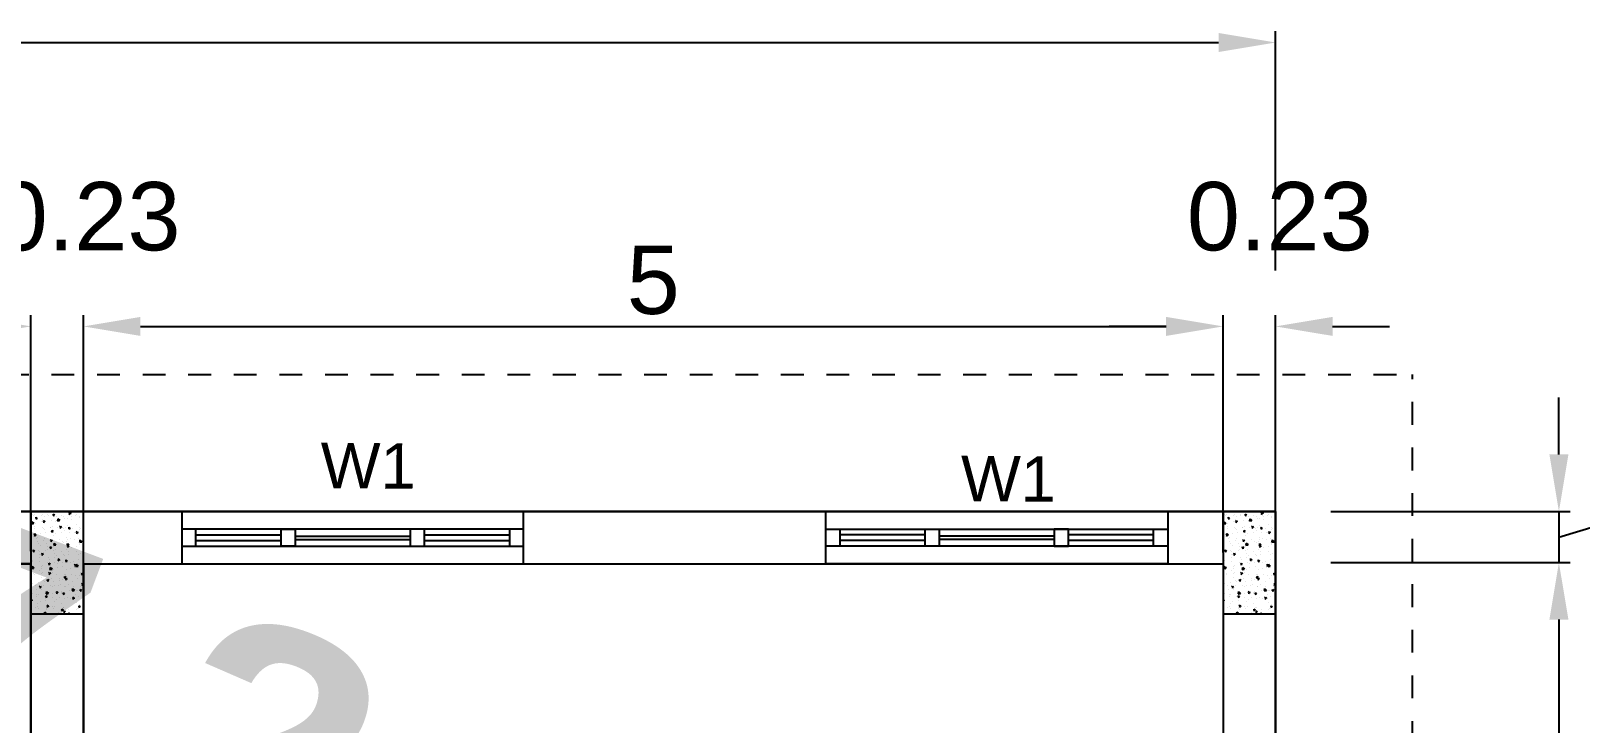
# Model space of a CAD drawing. Header units: metres. Extents: x 0 to 2048, y 111 to 219.
# Drawn here: x 1847.47 to 1854.26, y 176.41 to 179.44 of the extents above; entities that cross this region are included whole.
import ezdxf

# ---------------------------------------------------------------- set-up
doc = ezdxf.new("R2010")
doc.units = ezdxf.units.M
doc.header["$LTSCALE"] = 0.5
doc.header["$MEASUREMENT"] = 0
doc.header["$PDMODE"] = 3
doc.linetypes.add('( Dashed )', pattern=[0.75, 0.5, -0.25])
doc.linetypes.add('CONTIN', pattern=[0])
doc.layers.add('BLK_1_FLR_0_BLT_UP_AREA', color=27, linetype='Continuous')
doc.layers.add('BLK_1_FLR_0_REGULAR_ROOM_1', color=3, linetype='Continuous')
doc.layers.add('layout bou', color=1, linetype='Continuous', lineweight=60)
doc.layers.add('layout bou @ 1', color=1, linetype='Continuous', lineweight=60)
doc.styles.add('200LT_S', font='arial.ttf', dxfattribs={"height": 0.3})
doc.styles.add('PATTA & SITE', font='arial.ttf', dxfattribs={"height": 1.5})
doc.styles.get("Standard").update_dxf_attribs({"font": ''})
doc.styles.get('Standard').set_extended_font_data('Arial Black')
doc.dimstyles.new('Building Arrow', dxfattribs={"dimscale": 0, "dimtxt": 1, "dimasz": 1, "dimexe": 0.18, "dimexo": 0.0625, "dimgap": 0.09, "dimtad": 0, "dimdec": 1, "dimzin": 0, "dimdsep": 46, "dimtxsty": 'Standard', "dimcen": 0.09, "dimse1": 1, "dimse2": 1, "dimclrt": 7, "dimadec": 1, "dimazin": 0, "dimtfac": 1, "dimtdec": 1, "dimtofl": 0, "dimtmove": 0, "dimatfit": 3, "dimfxl": 0, "dimtolj": 1, "dimtzin": 0, "dimarcsym": 0})

# ---------------------------------------------------------------- blocks, each defined once
blk = doc.blocks.new('*D9')
at = {"layer": 'Defpoints', "color": 0, "lineweight": -3}
for p in [(1764.1257, 208.0316), (1764.1257, 208.0316), (1929.9765, 145.7045)]:
    blk.add_point(p, dxfattribs=at)
at = {"layer": 'layout bou', "color": 0, "lineweight": -2}
for p, q in [((1765.0618, 207.6799), (1845.0867, 177.6063)), ((1929.0405, 146.0562), (1849.0155, 176.1298))]:
    blk.add_line(p, q, dxfattribs=at)
at = {"layer": 'layout bou', "color": 0, "lineweight": -3}
for points in [[(1765.1204, 207.8359), (1765.0031, 207.5239), (1764.1257, 208.0316)], [(1929.0991, 146.2122), (1928.9818, 145.9002), (1929.9765, 145.7045)]]:
    blk.add_solid(points, dxfattribs=at)
at = {"layer": 'layout bou', "color": 7, "lineweight": 15, "insert": (1847.0511, 176.868), "char_height": 1, "attachment_point": 5, "rotation": 339.40364}
blk.add_mtext('\\A1;177.2', dxfattribs=at)

msp = doc.modelspace()

# ---------------------------------------------------------------- linework, layer by layer
at = {"color": 252, "lineweight": -3}
for p, q in [((1852.92887, 178.39237), (1852.92887, 179.44237)), ((1847.46887, 177.15967), (1847.46887, 178.19642)), ((1847.46887, 177.15967), (1847.46887, 178.19642)), ((1847.69887, 177.15467), (1847.69887, 178.19642)), ((1847.69887, 177.15467), (1847.69887, 178.19642)), ((1852.69887, 177.15467), (1852.69887, 178.19642)), ((1852.69887, 177.15467), (1852.69887, 178.19642)), ((1852.92887, 177.15967), (1852.92887, 178.19642)), ((1853.17185, 177.33467), (1854.22185, 177.33467)), ((1853.17185, 177.10967), (1854.22185, 177.10967)), ((1853.17185, 177.10967), (1854.22185, 177.10967))]:
    msp.add_line(p, q, dxfattribs=at)
at = {"color": 7, "lineweight": -3}
for p, q in [((1822.67887, 179.39237), (1852.67887, 179.39237)), ((1847.94887, 178.14642), (1852.44887, 178.14642)), ((1847.94887, 178.14642), (1848.19887, 178.14642)), ((1852.44887, 178.14642), (1852.19887, 178.14642)), ((1853.17887, 178.14642), (1853.42887, 178.14642)), ((1854.17185, 177.58467), (1854.17185, 177.83467)), ((1854.17185, 177.22217), (1854.75637, 177.39753)), ((1854.17185, 177.33467), (1854.17185, 177.10967)), ((1854.17185, 176.85967), (1854.17185, 169.28467)), ((1854.17185, 176.85967), (1854.17185, 176.60967))]:
    msp.add_line(p, q, dxfattribs=at)
at = {"linetype": '( Dashed )', "lineweight": -3, "ltscale": 0.0008}
for p in [(1825.35887, 177.93467), (1853.52887, 153.11467)]:
    msp.add_line(p, (1853.52887, 177.93467), dxfattribs=at)
at = {"color": 0, "lineweight": -3}
for p, q in [((1822.42887, 177.33467), (1852.92887, 177.33467)), ((1822.42887, 177.33467), (1852.92887, 177.33467)), ((1852.92887, 177.33467), (1852.92887, 149.88467)), ((1852.92887, 177.33467), (1852.92887, 149.88467)), ((1841.67887, 177.10467), (1847.46887, 177.10467)), ((1847.46887, 177.10467), (1847.46887, 170.2285)), ((1847.69887, 177.10467), (1852.69887, 177.10467)), ((1847.69887, 177.10467), (1847.69887, 170.2285)), ((1852.69887, 177.10467), (1852.69887, 169.03467))]:
    msp.add_line(p, q, dxfattribs=at)
at = {"color": 8, "lineweight": -3}
for p, q in [((1822.42887, 177.33467), (1852.92887, 177.33467)), ((1852.92887, 177.33467), (1852.92887, 149.88467))]:
    msp.add_line(p, q, dxfattribs=at)
at = {"linetype": 'CONTIN', "lineweight": -3, "ltscale": 0.5}
for p, q in [((1847.46887, 177.33467), (1847.46887, 176.88467)), ((1847.69887, 177.33467), (1847.46887, 177.33467)), ((1847.69887, 176.88467), (1847.69887, 177.33467)), ((1852.69887, 177.33467), (1852.69887, 176.88467)), ((1852.92887, 177.33467), (1852.69887, 177.33467)), ((1852.92887, 176.88467), (1852.92887, 177.33467)), ((1847.46887, 176.88467), (1847.69887, 176.88467)), ((1852.69887, 176.88467), (1852.92887, 176.88467))]:
    msp.add_line(p, q, dxfattribs=at)
at = {"lineweight": -3}
for p, q in [((1847.47616, 177.31892), (1847.47616, 177.31892)), ((1847.47626, 177.33174), (1847.47626, 177.33174)), ((1847.47988, 177.31765), (1847.47988, 177.31765)), ((1847.48429, 177.32057), (1847.48429, 177.32057)), ((1847.49084, 177.30874), (1847.49032, 177.30276)), ((1847.49032, 177.30276), (1847.49658, 177.30392)), ((1847.49084, 177.30874), (1847.49659, 177.30392)), ((1847.51317, 177.31643), (1847.51317, 177.31643)), ((1847.52044, 177.3193), (1847.52044, 177.3193)), ((1847.52117, 177.29879), (1847.52117, 177.29879)), ((1847.52709, 177.31184), (1847.52709, 177.31184)), ((1847.54312, 177.32275), (1847.54312, 177.32275)), ((1847.54646, 177.31522), (1847.54646, 177.31522)), ((1847.56606, 177.32261), (1847.56554, 177.31663)), ((1847.56554, 177.31664), (1847.5718, 177.3178)), ((1847.56606, 177.32261), (1847.57181, 177.31779)), ((1847.57975, 177.314), (1847.57975, 177.314)), ((1847.58647, 177.30252), (1847.58509, 177.29363)), ((1847.5868, 177.30221), (1847.59492, 177.29442)), ((1847.59101, 177.32984), (1847.59101, 177.32984)), ((1847.60279, 177.31862), (1847.60279, 177.31862)), ((1847.61304, 177.31278), (1847.61304, 177.31278)), ((1847.61785, 177.30477), (1847.61785, 177.30477)), ((1847.63045, 177.30353), (1847.63045, 177.30353)), ((1847.63128, 177.32586), (1847.63128, 177.32586)), ((1847.63862, 177.32978), (1847.63526, 177.3248)), ((1847.63526, 177.32481), (1847.6413, 177.32278)), ((1847.63862, 177.32978), (1847.6413, 177.32278)), ((1847.64075, 177.33051), (1847.64702, 177.33167)), ((1847.64112, 177.33467), (1847.64076, 177.33051)), ((1847.64344, 177.33467), (1847.64703, 177.33167)), ((1847.64633, 177.31157), (1847.64633, 177.31157)), ((1847.6478, 177.29849), (1847.6478, 177.29849)), ((1847.6649, 177.3151), (1847.6649, 177.3151)), ((1847.66975, 177.32246), (1847.66975, 177.32246)), ((1847.67962, 177.31035), (1847.67962, 177.31035)), ((1847.68238, 177.30638), (1847.68238, 177.30638)), ((1849.63018, 177.33467, 0), (1848.13018, 177.33467)), ((1850.95578, 177.33467, 0), (1852.45578, 177.33467)), ((1852.70616, 177.31892), (1852.70616, 177.31892)), ((1852.70626, 177.33174), (1852.70626, 177.33174)), ((1852.70988, 177.31765), (1852.70988, 177.31765)), ((1852.71429, 177.32057), (1852.71429, 177.32057)), ((1852.72084, 177.30874), (1852.72032, 177.30276)), ((1852.72032, 177.30276), (1852.72658, 177.30392)), ((1852.72084, 177.30874), (1852.72659, 177.30392)), ((1852.74317, 177.31643), (1852.74317, 177.31643)), ((1852.75044, 177.3193), (1852.75044, 177.3193)), ((1852.75117, 177.29879), (1852.75117, 177.29879)), ((1852.75709, 177.31184), (1852.75709, 177.31184)), ((1852.77312, 177.32275), (1852.77312, 177.32275)), ((1852.77646, 177.31522), (1852.77646, 177.31522)), ((1852.79606, 177.32261), (1852.79554, 177.31663)), ((1852.79554, 177.31664), (1852.8018, 177.3178)), ((1852.79606, 177.32261), (1852.80181, 177.31779)), ((1852.80975, 177.314), (1852.80975, 177.314)), ((1852.81647, 177.30252), (1852.81509, 177.29363)), ((1852.8168, 177.30221), (1852.82492, 177.29442)), ((1852.82101, 177.32984), (1852.82101, 177.32984)), ((1852.83279, 177.31862), (1852.83279, 177.31862)), ((1852.84304, 177.31278), (1852.84304, 177.31278)), ((1852.84785, 177.30477), (1852.84785, 177.30477)), ((1852.86045, 177.30353), (1852.86045, 177.30353)), ((1852.86128, 177.32586), (1852.86128, 177.32586)), ((1852.86862, 177.32978), (1852.86526, 177.3248)), ((1852.86526, 177.32481), (1852.8713, 177.32278)), ((1852.86862, 177.32978), (1852.8713, 177.32278)), ((1852.87075, 177.33051), (1852.87702, 177.33167)), ((1852.87112, 177.33467), (1852.87076, 177.33051)), ((1852.87344, 177.33467), (1852.87703, 177.33167)), ((1852.87633, 177.31157), (1852.87633, 177.31157)), ((1852.8778, 177.29849), (1852.8778, 177.29849)), ((1852.8949, 177.3151), (1852.8949, 177.3151)), ((1852.89975, 177.32246), (1852.89975, 177.32246)), ((1852.90962, 177.31035), (1852.90962, 177.31035)), ((1852.91238, 177.30638), (1852.91238, 177.30638)), ((1847.47251, 177.28926), (1847.47113, 177.28037)), ((1847.47113, 177.28037), (1847.48063, 177.28148)), ((1847.47284, 177.28895), (1847.48096, 177.28116)), ((1847.47401, 177.27835), (1847.47401, 177.27835)), ((1847.48558, 177.23473), (1847.48222, 177.22975)), ((1847.48222, 177.22976), (1847.48827, 177.22773)), ((1847.48457, 177.23701), (1847.48404, 177.23103)), ((1847.48404, 177.23104), (1847.49031, 177.23219)), ((1847.48457, 177.23701), (1847.49031, 177.23219)), ((1847.48558, 177.23473), (1847.48826, 177.22773)), ((1847.48617, 177.2606), (1847.48617, 177.2606)), ((1847.48629, 177.26714), (1847.48629, 177.26714)), ((1847.48928, 177.2827), (1847.48928, 177.2827)), ((1847.5114, 177.23737), (1847.5114, 177.23737)), ((1847.51366, 177.29076), (1847.51366, 177.29076)), ((1847.51958, 177.26592), (1847.51958, 177.26592)), ((1847.52584, 177.29442), (1847.52248, 177.28944)), ((1847.52248, 177.28945), (1847.52853, 177.28742)), ((1847.52373, 177.29427), (1847.52373, 177.29427)), ((1847.52484, 177.25846), (1847.52484, 177.25846)), ((1847.52584, 177.29442), (1847.52853, 177.28742)), ((1847.52872, 177.25639), (1847.52872, 177.25639)), ((1847.53118, 177.24047), (1847.53118, 177.24047)), ((1847.55287, 177.26471), (1847.55287, 177.26471)), ((1847.55313, 177.26443), (1847.55313, 177.26443)), ((1847.55979, 177.25089), (1847.55926, 177.24491)), ((1847.55926, 177.24491), (1847.56553, 177.24607)), ((1847.55979, 177.25089), (1847.56553, 177.24606)), ((1847.55988, 177.29299), (1847.55988, 177.29299)), ((1847.56317, 177.26796), (1847.56317, 177.26796)), ((1847.56816, 177.23009), (1847.56816, 177.23009)), ((1847.57594, 177.23899), (1847.57594, 177.23899)), ((1847.57819, 177.29237), (1847.57819, 177.29237)), ((1847.5851, 177.29363), (1847.5946, 177.29474)), ((1847.58615, 177.26349), (1847.58615, 177.26349)), ((1847.59835, 177.27009), (1847.595, 177.26511)), ((1847.595, 177.26512), (1847.60104, 177.26309)), ((1847.59835, 177.27009), (1847.60104, 177.26309)), ((1847.59932, 177.26669), (1847.59932, 177.26669)), ((1847.60262, 177.24165), (1847.60262, 177.24165)), ((1847.6128, 177.2603), (1847.6128, 177.2603)), ((1847.61559, 177.25139), (1847.61559, 177.25139)), ((1847.61944, 177.26227), (1847.61944, 177.26227)), ((1847.62902, 177.27247), (1847.62902, 177.27247)), ((1847.63501, 177.26476), (1847.63448, 177.25878)), ((1847.63448, 177.25879), (1847.64075, 177.25994)), ((1847.63501, 177.26476), (1847.64075, 177.25994)), ((1847.63876, 177.24038), (1847.63876, 177.24038)), ((1847.65273, 177.26106), (1847.65273, 177.26106)), ((1847.65781, 177.24018), (1847.65781, 177.24018)), ((1847.67087, 177.24576), (1847.66751, 177.24078)), ((1847.66751, 177.24079), (1847.67356, 177.23876)), ((1847.66989, 177.27723), (1847.66989, 177.27723)), ((1847.67087, 177.24576), (1847.67356, 177.23875)), ((1847.67976, 177.26414), (1847.67976, 177.26414)), ((1847.68012, 177.253), (1847.68012, 177.253)), ((1847.68602, 177.25984), (1847.68602, 177.25984)), ((1848.1924, 177.23212, 0), (1848.56571, 177.23212, 0)), ((1849.19465, 177.23212, 0), (1849.56796, 177.23212, 0)), ((1851.39131, 177.23212, 0), (1851.018, 177.23212, 0)), ((1852.39356, 177.23212, 0), (1852.02024, 177.23212, 0)), ((1852.70251, 177.28926), (1852.70113, 177.28037)), ((1852.70113, 177.28037), (1852.71063, 177.28148)), ((1852.70284, 177.28895), (1852.71096, 177.28116)), ((1852.70401, 177.27835), (1852.70401, 177.27835)), ((1852.71558, 177.23473), (1852.71222, 177.22975)), ((1852.71222, 177.22976), (1852.71827, 177.22773)), ((1852.71457, 177.23701), (1852.71404, 177.23103)), ((1852.71404, 177.23104), (1852.72031, 177.23219)), ((1852.71457, 177.23701), (1852.72031, 177.23219)), ((1852.71558, 177.23473), (1852.71826, 177.22773)), ((1852.71617, 177.2606), (1852.71617, 177.2606)), ((1852.71629, 177.26714), (1852.71629, 177.26714)), ((1852.71928, 177.2827), (1852.71928, 177.2827)), ((1852.7414, 177.23737), (1852.7414, 177.23737)), ((1852.74366, 177.29076), (1852.74366, 177.29076)), ((1852.74958, 177.26592), (1852.74958, 177.26592)), ((1852.75584, 177.29442), (1852.75248, 177.28944)), ((1852.75248, 177.28945), (1852.75853, 177.28742)), ((1852.75373, 177.29427), (1852.75373, 177.29427)), ((1852.75484, 177.25846), (1852.75484, 177.25846)), ((1852.75584, 177.29442), (1852.75853, 177.28742)), ((1852.75872, 177.25639), (1852.75872, 177.25639)), ((1852.76118, 177.24047), (1852.76118, 177.24047)), ((1852.78287, 177.26471), (1852.78287, 177.26471)), ((1852.78313, 177.26443), (1852.78313, 177.26443)), ((1852.78979, 177.25089), (1852.78926, 177.24491)), ((1852.78926, 177.24491), (1852.79553, 177.24607)), ((1852.78979, 177.25089), (1852.79553, 177.24606)), ((1852.78988, 177.29299), (1852.78988, 177.29299)), ((1852.79317, 177.26796), (1852.79317, 177.26796)), ((1852.79816, 177.23009), (1852.79816, 177.23009)), ((1852.80594, 177.23899), (1852.80594, 177.23899)), ((1852.80819, 177.29237), (1852.80819, 177.29237)), ((1852.8151, 177.29363), (1852.8246, 177.29474)), ((1852.81615, 177.26349), (1852.81615, 177.26349)), ((1852.82835, 177.27009), (1852.825, 177.26511)), ((1852.825, 177.26512), (1852.83104, 177.26309)), ((1852.82835, 177.27009), (1852.83104, 177.26309)), ((1852.82932, 177.26669), (1852.82932, 177.26669)), ((1852.83262, 177.24165), (1852.83262, 177.24165)), ((1852.8428, 177.2603), (1852.8428, 177.2603)), ((1852.84559, 177.25139), (1852.84559, 177.25139)), ((1852.84944, 177.26227), (1852.84944, 177.26227)), ((1852.85902, 177.27247), (1852.85902, 177.27247)), ((1852.86501, 177.26476), (1852.86448, 177.25878)), ((1852.86448, 177.25879), (1852.87075, 177.25994)), ((1852.86501, 177.26476), (1852.87075, 177.25994)), ((1852.86876, 177.24038), (1852.86876, 177.24038)), ((1852.88273, 177.26106), (1852.88273, 177.26106)), ((1852.88781, 177.24018), (1852.88781, 177.24018)), ((1852.90087, 177.24576), (1852.89751, 177.24078)), ((1852.89751, 177.24079), (1852.90356, 177.23876)), ((1852.89989, 177.27723), (1852.89989, 177.27723)), ((1852.90087, 177.24576), (1852.90356, 177.23875)), ((1852.90976, 177.26414), (1852.90976, 177.26414)), ((1852.91012, 177.253), (1852.91012, 177.253)), ((1852.91602, 177.25984), (1852.91602, 177.25984)), ((1847.46949, 177.17159), (1847.46949, 177.17159)), ((1847.47175, 177.22497), (1847.47175, 177.22497)), ((1847.47829, 177.16528), (1847.47777, 177.15931)), ((1847.47829, 177.16528), (1847.48404, 177.16046)), ((1847.49378, 177.2152), (1847.49378, 177.2152)), ((1847.49618, 177.20228), (1847.49618, 177.20228)), ((1847.49759, 177.21954), (1847.49759, 177.21954)), ((1847.50083, 177.16386), (1847.50083, 177.16386)), ((1847.50089, 177.19451), (1847.50089, 177.19451)), ((1847.50915, 177.18399), (1847.50915, 177.18399)), ((1847.52258, 177.20508), (1847.52258, 177.20508)), ((1847.52707, 177.21398), (1847.52707, 177.21398)), ((1847.53411, 177.16264), (1847.53411, 177.16264)), ((1847.53703, 177.19324), (1847.53703, 177.19324)), ((1847.54033, 177.1682), (1847.54033, 177.1682)), ((1847.54119, 177.18215), (1847.54119, 177.18215)), ((1847.55351, 177.17916), (1847.55299, 177.17318)), ((1847.55299, 177.17319), (1847.55925, 177.17434)), ((1847.55351, 177.17916), (1847.55926, 177.17434)), ((1847.55809, 177.2104), (1847.55474, 177.20542)), ((1847.55474, 177.20543), (1847.56078, 177.2034)), ((1847.55809, 177.2104), (1847.56078, 177.20339)), ((1847.56036, 177.21277), (1847.56036, 177.21277)), ((1847.56314, 177.20611), (1847.56314, 177.20611)), ((1847.5674, 177.16142), (1847.5674, 177.16142)), ((1847.56992, 177.1958), (1847.56854, 177.1869)), ((1847.56855, 177.18691), (1847.57804, 177.18801)), ((1847.57025, 177.19548), (1847.57837, 177.18769)), ((1847.57368, 177.1856), (1847.57368, 177.1856)), ((1847.57647, 177.16693), (1847.57647, 177.16693)), ((1847.59365, 177.21155), (1847.59365, 177.21155)), ((1847.6076, 177.20378), (1847.6076, 177.20378)), ((1847.61333, 177.19801), (1847.61333, 177.19801)), ((1847.62281, 177.20198), (1847.62281, 177.20198)), ((1847.62451, 177.16571), (1847.62451, 177.16571)), ((1847.62677, 177.21909), (1847.62677, 177.21909)), ((1847.62694, 177.21034), (1847.62694, 177.21034)), ((1847.63061, 177.18607), (1847.62725, 177.18109)), ((1847.62725, 177.1811), (1847.6333, 177.17907)), ((1847.6282, 177.18706), (1847.63447, 177.18822)), ((1847.62873, 177.19303), (1847.62821, 177.18706)), ((1847.62873, 177.19303), (1847.63448, 177.18821)), ((1847.63061, 177.18607), (1847.63329, 177.17906)), ((1847.64206, 177.21534), (1847.64206, 177.21534)), ((1847.64704, 177.17747), (1847.64704, 177.17747)), ((1847.66023, 177.20912), (1847.66023, 177.20912)), ((1847.66782, 177.18186), (1847.66782, 177.18186)), ((1847.67787, 177.19962), (1847.67787, 177.19962)), ((1847.6782, 177.21407), (1847.6782, 177.21407)), ((1847.6815, 177.18904), (1847.6815, 177.18904)), ((1847.68388, 177.20905), (1847.6825, 177.20016)), ((1847.68251, 177.20016), (1847.69201, 177.20127)), ((1847.68421, 177.20874), (1847.69233, 177.20095)), ((1847.68977, 177.20582), (1847.68977, 177.20582)), ((1847.69352, 177.2079), (1847.69352, 177.2079)), ((1848.1924, 177.20723, 0), (1848.56571, 177.20723, 0)), ((1848.62793, 177.22593, 0), (1849.13243, 177.22593, 0)), ((1848.62793, 177.21099, 0), (1849.13243, 177.21099, 0)), ((1849.19465, 177.20723, 0), (1849.56796, 177.20723, 0)), ((1851.39131, 177.20723, 0), (1851.018, 177.20723, 0)), ((1851.95802, 177.22593, 0), (1851.45353, 177.22593, 0)), ((1851.95802, 177.21099, 0), (1851.45353, 177.21099, 0)), ((1852.39356, 177.20723, 0), (1852.02024, 177.20723, 0)), ((1852.69949, 177.17159), (1852.69949, 177.17159)), ((1852.70175, 177.22497), (1852.70175, 177.22497)), ((1852.70829, 177.16528), (1852.70777, 177.15931)), ((1852.70829, 177.16528), (1852.71404, 177.16046)), ((1852.72378, 177.2152), (1852.72378, 177.2152)), ((1852.72618, 177.20228), (1852.72618, 177.20228)), ((1852.72759, 177.21954), (1852.72759, 177.21954)), ((1852.73083, 177.16386), (1852.73083, 177.16386)), ((1852.73089, 177.19451), (1852.73089, 177.19451)), ((1852.73915, 177.18399), (1852.73915, 177.18399)), ((1852.75258, 177.20508), (1852.75258, 177.20508)), ((1852.75707, 177.21398), (1852.75707, 177.21398)), ((1852.76411, 177.16264), (1852.76411, 177.16264)), ((1852.76703, 177.19324), (1852.76703, 177.19324)), ((1852.77033, 177.1682), (1852.77033, 177.1682)), ((1852.77119, 177.18215), (1852.77119, 177.18215)), ((1852.78351, 177.17916), (1852.78299, 177.17318)), ((1852.78299, 177.17319), (1852.78925, 177.17434)), ((1852.78351, 177.17916), (1852.78926, 177.17434)), ((1852.78809, 177.2104), (1852.78474, 177.20542)), ((1852.78474, 177.20543), (1852.79078, 177.2034)), ((1852.78809, 177.2104), (1852.79078, 177.20339)), ((1852.79036, 177.21277), (1852.79036, 177.21277)), ((1852.79314, 177.20611), (1852.79314, 177.20611)), ((1852.7974, 177.16142), (1852.7974, 177.16142)), ((1852.79992, 177.1958), (1852.79854, 177.1869)), ((1852.79855, 177.18691), (1852.80804, 177.18801)), ((1852.80025, 177.19548), (1852.80837, 177.18769)), ((1852.80368, 177.1856), (1852.80368, 177.1856)), ((1852.80647, 177.16693), (1852.80647, 177.16693)), ((1852.82365, 177.21155), (1852.82365, 177.21155)), ((1852.8376, 177.20378), (1852.8376, 177.20378)), ((1852.84333, 177.19801), (1852.84333, 177.19801)), ((1852.85281, 177.20198), (1852.85281, 177.20198)), ((1852.85451, 177.16571), (1852.85451, 177.16571)), ((1852.85677, 177.21909), (1852.85677, 177.21909)), ((1852.85694, 177.21034), (1852.85694, 177.21034)), ((1852.86061, 177.18607), (1852.85725, 177.18109)), ((1852.85725, 177.1811), (1852.8633, 177.17907)), ((1852.8582, 177.18706), (1852.86447, 177.18822)), ((1852.85873, 177.19303), (1852.85821, 177.18706)), ((1852.85873, 177.19303), (1852.86448, 177.18821)), ((1852.86061, 177.18607), (1852.86329, 177.17906)), ((1852.87206, 177.21534), (1852.87206, 177.21534)), ((1852.87704, 177.17747), (1852.87704, 177.17747)), ((1852.89023, 177.20912), (1852.89023, 177.20912)), ((1852.89782, 177.18186), (1852.89782, 177.18186)), ((1852.90787, 177.19962), (1852.90787, 177.19962)), ((1852.9082, 177.21407), (1852.9082, 177.21407)), ((1852.9115, 177.18904), (1852.9115, 177.18904)), ((1852.91388, 177.20905), (1852.9125, 177.20016)), ((1852.91251, 177.20016), (1852.92201, 177.20127)), ((1852.91421, 177.20874), (1852.92233, 177.20095)), ((1852.91977, 177.20582), (1852.91977, 177.20582)), ((1852.92352, 177.2079), (1852.92352, 177.2079)), ((1847.47202, 177.09356), (1847.47149, 177.08758)), ((1847.47202, 177.09356), (1847.47776, 177.08874)), ((1847.47394, 177.11456), (1847.47394, 177.11456)), ((1847.47475, 177.11979), (1847.47475, 177.11979)), ((1847.47777, 177.15931), (1847.48403, 177.16047)), ((1847.47804, 177.09475), (1847.47804, 177.09475)), ((1847.50587, 177.15664), (1847.50587, 177.15664)), ((1847.50619, 177.14396), (1847.50619, 177.14396)), ((1847.50689, 177.13061), (1847.50689, 177.13061)), ((1847.50723, 177.11335), (1847.50723, 177.11335)), ((1847.51419, 177.09348), (1847.51419, 177.09348)), ((1847.51783, 177.15071), (1847.51447, 177.14573)), ((1847.51448, 177.14574), (1847.52052, 177.14371)), ((1847.51783, 177.15071), (1847.52052, 177.1437)), ((1847.51807, 177.09831), (1847.51807, 177.09831)), ((1847.52033, 177.15169), (1847.52033, 177.15169)), ((1847.54052, 177.11213), (1847.54052, 177.11213)), ((1847.54532, 177.13033), (1847.54532, 177.13033)), ((1847.54724, 177.10743), (1847.54671, 177.10146)), ((1847.54671, 177.10146), (1847.55298, 177.10262)), ((1847.54724, 177.10743), (1847.55298, 177.10261)), ((1847.5512, 177.12383), (1847.5512, 177.12383)), ((1847.57143, 177.13222), (1847.57143, 177.13222)), ((1847.57316, 177.14779), (1847.57316, 177.14779)), ((1847.57381, 177.11091), (1847.57381, 177.11091)), ((1847.57977, 177.1419), (1847.57977, 177.1419)), ((1847.58476, 177.10402), (1847.58476, 177.10402)), ((1847.59034, 177.12637), (1847.58699, 177.1214)), ((1847.58699, 177.1214), (1847.59303, 177.11938)), ((1847.59034, 177.12637), (1847.59303, 177.11937)), ((1847.60069, 177.16021), (1847.60069, 177.16021)), ((1847.6071, 177.1097), (1847.6071, 177.1097)), ((1847.61108, 177.14462), (1847.61108, 177.14462)), ((1847.61592, 177.14062), (1847.61592, 177.14062)), ((1847.61921, 177.11559), (1847.61921, 177.11559)), ((1847.62246, 177.12131), (1847.62193, 177.11533)), ((1847.62193, 177.11534), (1847.6282, 177.11649)), ((1847.62226, 177.11233), (1847.62226, 177.11233)), ((1847.62246, 177.12131), (1847.6282, 177.11649)), ((1847.63282, 177.14367), (1847.63282, 177.14367)), ((1847.63398, 177.15899), (1847.63398, 177.15899)), ((1847.64038, 177.10848), (1847.64038, 177.10848)), ((1847.65536, 177.11432), (1847.65536, 177.11432)), ((1847.66286, 177.10204), (1847.6595, 177.09707)), ((1847.65951, 177.09707), (1847.66555, 177.09505)), ((1847.66286, 177.10204), (1847.66555, 177.09504)), ((1847.66733, 177.10233), (1847.66595, 177.09344)), ((1847.66596, 177.09344), (1847.67546, 177.09455)), ((1847.66727, 177.15778), (1847.66727, 177.15778)), ((1847.66766, 177.10202), (1847.67578, 177.09423)), ((1847.67367, 177.10727), (1847.67367, 177.10727)), ((1847.67561, 177.14624), (1847.67561, 177.14624)), ((1847.67783, 177.12354), (1847.67783, 177.12354)), ((1847.68648, 177.15116), (1847.68648, 177.15116)), ((1847.69767, 177.13518), (1847.69715, 177.12921)), ((1847.69715, 177.12921), (1847.69887, 177.12953)), ((1847.69767, 177.13518), (1847.69887, 177.13418)), ((1852.70202, 177.09356), (1852.70149, 177.08758)), ((1852.70202, 177.09356), (1852.70776, 177.08874)), ((1852.70394, 177.11456), (1852.70394, 177.11456)), ((1852.70475, 177.11979), (1852.70475, 177.11979)), ((1852.70777, 177.15931), (1852.71403, 177.16047)), ((1852.70804, 177.09475), (1852.70804, 177.09475)), ((1852.73587, 177.15664), (1852.73587, 177.15664)), ((1852.73619, 177.14396), (1852.73619, 177.14396)), ((1852.73689, 177.13061), (1852.73689, 177.13061)), ((1852.73723, 177.11335), (1852.73723, 177.11335)), ((1852.74419, 177.09348), (1852.74419, 177.09348)), ((1852.74783, 177.15071), (1852.74447, 177.14573)), ((1852.74448, 177.14574), (1852.75052, 177.14371)), ((1852.74783, 177.15071), (1852.75052, 177.1437)), ((1852.74807, 177.09831), (1852.74807, 177.09831)), ((1852.75033, 177.15169), (1852.75033, 177.15169)), ((1852.77052, 177.11213), (1852.77052, 177.11213)), ((1852.77532, 177.13033), (1852.77532, 177.13033)), ((1852.77724, 177.10743), (1852.77671, 177.10146)), ((1852.77671, 177.10146), (1852.78298, 177.10262)), ((1852.77724, 177.10743), (1852.78298, 177.10261)), ((1852.7812, 177.12383), (1852.7812, 177.12383)), ((1852.80143, 177.13222), (1852.80143, 177.13222)), ((1852.80316, 177.14779), (1852.80316, 177.14779)), ((1852.80381, 177.11091), (1852.80381, 177.11091)), ((1852.80977, 177.1419), (1852.80977, 177.1419)), ((1852.81476, 177.10402), (1852.81476, 177.10402)), ((1852.82034, 177.12637), (1852.81699, 177.1214)), ((1852.81699, 177.1214), (1852.82303, 177.11938)), ((1852.82034, 177.12637), (1852.82303, 177.11937)), ((1852.83069, 177.16021), (1852.83069, 177.16021)), ((1852.8371, 177.1097), (1852.8371, 177.1097)), ((1852.84108, 177.14462), (1852.84108, 177.14462)), ((1852.84592, 177.14062), (1852.84592, 177.14062)), ((1852.84921, 177.11559), (1852.84921, 177.11559)), ((1852.85246, 177.12131), (1852.85193, 177.11533)), ((1852.85193, 177.11534), (1852.8582, 177.11649)), ((1852.85226, 177.11233), (1852.85226, 177.11233)), ((1852.85246, 177.12131), (1852.8582, 177.11649)), ((1852.86282, 177.14367), (1852.86282, 177.14367)), ((1852.86398, 177.15899), (1852.86398, 177.15899)), ((1852.87038, 177.10848), (1852.87038, 177.10848)), ((1852.88536, 177.11432), (1852.88536, 177.11432)), ((1852.89286, 177.10204), (1852.8895, 177.09707)), ((1852.88951, 177.09707), (1852.89555, 177.09505)), ((1852.89286, 177.10204), (1852.89555, 177.09504)), ((1852.89733, 177.10233), (1852.89595, 177.09344)), ((1852.89596, 177.09344), (1852.90546, 177.09455)), ((1852.89727, 177.15778), (1852.89727, 177.15778)), ((1852.89766, 177.10202), (1852.90578, 177.09423)), ((1852.90367, 177.10727), (1852.90367, 177.10727)), ((1852.90561, 177.14624), (1852.90561, 177.14624)), ((1852.90783, 177.12354), (1852.90783, 177.12354)), ((1852.91648, 177.15116), (1852.91648, 177.15116)), ((1852.92767, 177.13518), (1852.92715, 177.12921)), ((1852.92715, 177.12921), (1852.92887, 177.12953)), ((1852.92767, 177.13518), (1852.92887, 177.13418)), ((1847.47149, 177.08759), (1847.47776, 177.08874)), ((1847.47757, 177.09102), (1847.47421, 177.08604)), ((1847.47421, 177.08605), (1847.48026, 177.08402)), ((1847.47757, 177.09102), (1847.48026, 177.08401)), ((1847.48144, 177.06262), (1847.48144, 177.06262)), ((1847.48303, 177.05688), (1847.48303, 177.05688)), ((1847.50464, 177.07723), (1847.50464, 177.07723)), ((1847.51472, 177.06141), (1847.51472, 177.06141)), ((1847.51581, 177.04493), (1847.51581, 177.04493)), ((1847.5162, 177.08564), (1847.5162, 177.08564)), ((1847.51748, 177.06845), (1847.51748, 177.06845)), ((1847.52247, 177.03057), (1847.52247, 177.03057)), ((1847.52621, 177.02732), (1847.52621, 177.02732)), ((1847.54043, 177.02973), (1847.5467, 177.03089)), ((1847.54096, 177.03571), (1847.54044, 177.02973)), ((1847.54096, 177.03571), (1847.54671, 177.03089)), ((1847.55008, 177.06668), (1847.54673, 177.06171)), ((1847.54673, 177.06171), (1847.55277, 177.05969)), ((1847.54801, 177.06019), (1847.54801, 177.06019)), ((1847.55008, 177.06668), (1847.55277, 177.05968)), ((1847.55337, 177.08907), (1847.55199, 177.08018)), ((1847.55199, 177.08018), (1847.56149, 177.08129)), ((1847.55363, 177.06717), (1847.55363, 177.06717)), ((1847.5537, 177.08876), (1847.56182, 177.08097)), ((1847.55693, 177.04214), (1847.55693, 177.04214)), ((1847.56121, 177.06551), (1847.56121, 177.06551)), ((1847.56691, 177.02546), (1847.56691, 177.02546)), ((1847.56917, 177.07884), (1847.56917, 177.07884)), ((1847.5813, 177.05897), (1847.5813, 177.05897)), ((1847.58317, 177.08948), (1847.58317, 177.08948)), ((1847.59307, 177.04087), (1847.59307, 177.04087)), ((1847.59318, 177.03116), (1847.59318, 177.03116)), ((1847.60657, 177.03786), (1847.60657, 177.03786)), ((1847.60882, 177.09124), (1847.60882, 177.09124)), ((1847.61459, 177.05776), (1847.61459, 177.05776)), ((1847.61565, 177.04361), (1847.62192, 177.04477)), ((1847.61618, 177.04958), (1847.61566, 177.04361)), ((1847.61618, 177.04958), (1847.62193, 177.04476)), ((1847.6226, 177.04235), (1847.61924, 177.03738)), ((1847.61924, 177.03738), (1847.62529, 177.03536)), ((1847.62, 177.05894), (1847.62, 177.05894)), ((1847.6226, 177.04235), (1847.62529, 177.03535)), ((1847.6242, 177.07772), (1847.6242, 177.07772)), ((1847.64283, 177.08535), (1847.64283, 177.08535)), ((1847.64788, 177.05654), (1847.64788, 177.05654)), ((1847.65284, 177.02703), (1847.65284, 177.02703)), ((1847.65865, 177.08928), (1847.65865, 177.08928)), ((1847.66364, 177.05141), (1847.66364, 177.05141)), ((1847.6711, 177.03947), (1847.6711, 177.03947)), ((1847.67336, 177.09285), (1847.67336, 177.09285)), ((1847.68117, 177.05533), (1847.68117, 177.05533)), ((1847.68784, 177.06522), (1847.68784, 177.06522)), ((1847.69087, 177.05749), (1847.69714, 177.05864)), ((1847.6914, 177.06346), (1847.69088, 177.05748)), ((1847.6914, 177.06346), (1847.69714, 177.05864)), ((1847.6948, 177.08801), (1847.6948, 177.08801)), ((1847.69809, 177.06298), (1847.69809, 177.06298)), ((1852.70149, 177.08759), (1852.70776, 177.08874)), ((1852.70757, 177.09102), (1852.70421, 177.08604)), ((1852.70421, 177.08605), (1852.71026, 177.08402)), ((1852.70757, 177.09102), (1852.71026, 177.08401)), ((1852.71144, 177.06262), (1852.71144, 177.06262)), ((1852.71303, 177.05688), (1852.71303, 177.05688)), ((1852.73464, 177.07723), (1852.73464, 177.07723)), ((1852.74472, 177.06141), (1852.74472, 177.06141)), ((1852.74581, 177.04493), (1852.74581, 177.04493)), ((1852.7462, 177.08564), (1852.7462, 177.08564)), ((1852.74748, 177.06845), (1852.74748, 177.06845)), ((1852.75247, 177.03057), (1852.75247, 177.03057)), ((1852.75621, 177.02732), (1852.75621, 177.02732)), ((1852.77043, 177.02973), (1852.7767, 177.03089)), ((1852.77096, 177.03571), (1852.77044, 177.02973)), ((1852.77096, 177.03571), (1852.77671, 177.03089)), ((1852.78008, 177.06668), (1852.77673, 177.06171)), ((1852.77673, 177.06171), (1852.78277, 177.05969)), ((1852.77801, 177.06019), (1852.77801, 177.06019)), ((1852.78008, 177.06668), (1852.78277, 177.05968)), ((1852.78337, 177.08907), (1852.78199, 177.08018)), ((1852.78199, 177.08018), (1852.79149, 177.08129)), ((1852.78363, 177.06717), (1852.78363, 177.06717)), ((1852.7837, 177.08876), (1852.79182, 177.08097)), ((1852.78693, 177.04214), (1852.78693, 177.04214)), ((1852.79121, 177.06551), (1852.79121, 177.06551)), ((1852.79691, 177.02546), (1852.79691, 177.02546)), ((1852.79917, 177.07884), (1852.79917, 177.07884)), ((1852.8113, 177.05897), (1852.8113, 177.05897)), ((1852.81317, 177.08948), (1852.81317, 177.08948)), ((1852.82307, 177.04087), (1852.82307, 177.04087)), ((1852.82318, 177.03116), (1852.82318, 177.03116)), ((1852.83657, 177.03786), (1852.83657, 177.03786)), ((1852.83882, 177.09124), (1852.83882, 177.09124)), ((1852.84459, 177.05776), (1852.84459, 177.05776)), ((1852.84565, 177.04361), (1852.85192, 177.04477)), ((1852.84618, 177.04958), (1852.84566, 177.04361)), ((1852.84618, 177.04958), (1852.85193, 177.04476)), ((1852.8526, 177.04235), (1852.84924, 177.03738)), ((1852.84924, 177.03738), (1852.85529, 177.03536)), ((1852.85, 177.05894), (1852.85, 177.05894)), ((1852.8526, 177.04235), (1852.85529, 177.03535)), ((1852.8542, 177.07772), (1852.8542, 177.07772)), ((1852.87283, 177.08535), (1852.87283, 177.08535)), ((1852.87788, 177.05654), (1852.87788, 177.05654)), ((1852.88284, 177.02703), (1852.88284, 177.02703)), ((1852.88865, 177.08928), (1852.88865, 177.08928)), ((1852.89364, 177.05141), (1852.89364, 177.05141)), ((1852.9011, 177.03947), (1852.9011, 177.03947)), ((1852.90336, 177.09285), (1852.90336, 177.09285)), ((1852.91117, 177.05533), (1852.91117, 177.05533)), ((1852.91784, 177.06522), (1852.91784, 177.06522)), ((1852.92087, 177.05749), (1852.92714, 177.05864)), ((1852.9214, 177.06346), (1852.92088, 177.05748)), ((1852.9214, 177.06346), (1852.92714, 177.05864)), ((1852.9248, 177.08801), (1852.9248, 177.08801)), ((1852.92809, 177.06298), (1852.92809, 177.06298)), ((1847.46887, 177.01921), (1847.47149, 177.01701)), ((1847.46887, 177.01653), (1847.47148, 177.01702)), ((1847.47656, 176.97313), (1847.47656, 176.97313)), ((1847.48848, 177.01128), (1847.48848, 177.01128)), ((1847.49134, 176.99373), (1847.49134, 176.99373)), ((1847.49464, 176.96869), (1847.49464, 176.96869)), ((1847.49488, 176.96077), (1847.49488, 176.96077)), ((1847.50013, 176.97046), (1847.50013, 176.97046)), ((1847.50238, 177.02385), (1847.50238, 177.02385)), ((1847.50982, 177.00699), (1847.50647, 177.00202)), ((1847.50647, 177.00202), (1847.51251, 177)), ((1847.50982, 177.00699), (1847.51251, 176.99999)), ((1847.51356, 176.99155), (1847.51356, 176.99155)), ((1847.52177, 177.01006), (1847.52177, 177.01006)), ((1847.52817, 176.95955), (1847.52817, 176.95955)), ((1847.53079, 176.96742), (1847.53079, 176.96742)), ((1847.53469, 176.96398), (1847.53416, 176.958)), ((1847.53416, 176.95801), (1847.54043, 176.95917)), ((1847.53469, 176.96398), (1847.54043, 176.95916)), ((1847.53682, 176.98235), (1847.53544, 176.97345)), ((1847.53544, 176.97346), (1847.54494, 176.97456)), ((1847.53622, 176.96901), (1847.53622, 176.96901)), ((1847.53715, 176.98203), (1847.54526, 176.97424)), ((1847.55506, 177.00885), (1847.55506, 177.00885)), ((1847.56146, 176.95834), (1847.56146, 176.95834)), ((1847.56191, 177.00427), (1847.56191, 177.00427)), ((1847.56466, 176.97207), (1847.56466, 176.97207)), ((1847.57122, 177.0072), (1847.57122, 177.0072)), ((1847.58234, 176.98266), (1847.57898, 176.97769)), ((1847.57898, 176.97769), (1847.58502, 176.97566)), ((1847.58234, 176.98266), (1847.58502, 176.97566)), ((1847.58834, 177.00763), (1847.58834, 177.00763)), ((1847.59475, 176.95712), (1847.59475, 176.95712)), ((1847.59637, 177.01583), (1847.59637, 177.01583)), ((1847.60135, 176.97796), (1847.60135, 176.97796)), ((1847.60319, 176.97284), (1847.60319, 176.97284)), ((1847.60431, 176.98448), (1847.60431, 176.98448)), ((1847.6099, 176.97786), (1847.60938, 176.97188)), ((1847.60938, 176.97188), (1847.61565, 176.97304)), ((1847.6099, 176.97786), (1847.61565, 176.97304)), ((1847.61775, 177.00556), (1847.61775, 177.00556)), ((1847.62163, 177.00641), (1847.62163, 177.00641)), ((1847.63251, 177.01456), (1847.63251, 177.01456)), ((1847.63581, 176.98953), (1847.63581, 176.98953)), ((1847.65078, 176.99561), (1847.6494, 176.98671)), ((1847.64941, 176.98672), (1847.6589, 176.98782)), ((1847.65111, 176.99529), (1847.65923, 176.9875)), ((1847.65485, 176.95833), (1847.6515, 176.95336)), ((1847.65485, 176.95833), (1847.65754, 176.95133)), ((1847.65492, 177.0052), (1847.65492, 177.0052)), ((1847.66285, 176.96871), (1847.66285, 176.96871)), ((1847.66884, 176.98609), (1847.66884, 176.98609)), ((1847.67195, 176.98825), (1847.67195, 176.98825)), ((1847.67525, 176.96322), (1847.67525, 176.96322)), ((1847.68512, 176.99173), (1847.6846, 176.98575)), ((1847.6846, 176.98576), (1847.69087, 176.98692)), ((1847.68512, 176.99173), (1847.69087, 176.98691)), ((1847.68821, 177.00398), (1847.68821, 177.00398)), ((1847.69511, 177.01802), (1847.69176, 177.01305)), ((1847.69176, 177.01305), (1847.6978, 177.01102)), ((1847.69511, 177.01802), (1847.6978, 177.01102)), ((1847.69785, 177.0069), (1847.69785, 177.0069)), ((1852.69887, 177.01921), (1852.70149, 177.01701)), ((1852.69887, 177.01653), (1852.70148, 177.01702)), ((1852.70656, 176.97313), (1852.70656, 176.97313)), ((1852.71848, 177.01128), (1852.71848, 177.01128)), ((1852.72134, 176.99373), (1852.72134, 176.99373)), ((1852.72464, 176.96869), (1852.72464, 176.96869)), ((1852.72488, 176.96077), (1852.72488, 176.96077)), ((1852.73013, 176.97046), (1852.73013, 176.97046)), ((1852.73238, 177.02385), (1852.73238, 177.02385)), ((1852.73982, 177.00699), (1852.73647, 177.00202)), ((1852.73647, 177.00202), (1852.74251, 177)), ((1852.73982, 177.00699), (1852.74251, 176.99999)), ((1852.74356, 176.99155), (1852.74356, 176.99155)), ((1852.75177, 177.01006), (1852.75177, 177.01006)), ((1852.75817, 176.95955), (1852.75817, 176.95955)), ((1852.76079, 176.96742), (1852.76079, 176.96742)), ((1852.76469, 176.96398), (1852.76416, 176.958)), ((1852.76416, 176.95801), (1852.77043, 176.95917)), ((1852.76469, 176.96398), (1852.77043, 176.95916)), ((1852.76682, 176.98235), (1852.76544, 176.97345)), ((1852.76544, 176.97346), (1852.77494, 176.97456)), ((1852.76622, 176.96901), (1852.76622, 176.96901)), ((1852.76715, 176.98203), (1852.77526, 176.97424)), ((1852.78506, 177.00885), (1852.78506, 177.00885)), ((1852.79146, 176.95834), (1852.79146, 176.95834)), ((1852.79191, 177.00427), (1852.79191, 177.00427)), ((1852.79466, 176.97207), (1852.79466, 176.97207)), ((1852.80122, 177.0072), (1852.80122, 177.0072)), ((1852.81234, 176.98266), (1852.80898, 176.97769)), ((1852.80898, 176.97769), (1852.81502, 176.97566)), ((1852.81234, 176.98266), (1852.81502, 176.97566)), ((1852.81834, 177.00763), (1852.81834, 177.00763)), ((1852.82475, 176.95712), (1852.82475, 176.95712)), ((1852.82637, 177.01583), (1852.82637, 177.01583)), ((1852.83135, 176.97796), (1852.83135, 176.97796)), ((1852.83319, 176.97284), (1852.83319, 176.97284)), ((1852.83431, 176.98448), (1852.83431, 176.98448)), ((1852.8399, 176.97786), (1852.83938, 176.97188)), ((1852.83938, 176.97188), (1852.84565, 176.97304)), ((1852.8399, 176.97786), (1852.84565, 176.97304)), ((1852.84775, 177.00556), (1852.84775, 177.00556)), ((1852.85163, 177.00641), (1852.85163, 177.00641)), ((1852.86251, 177.01456), (1852.86251, 177.01456)), ((1852.86581, 176.98953), (1852.86581, 176.98953)), ((1852.88078, 176.99561), (1852.8794, 176.98671)), ((1852.87941, 176.98672), (1852.8889, 176.98782)), ((1852.88111, 176.99529), (1852.88923, 176.9875)), ((1852.88485, 176.95833), (1852.8815, 176.95336)), ((1852.88485, 176.95833), (1852.88754, 176.95133)), ((1852.88492, 177.0052), (1852.88492, 177.0052)), ((1852.89285, 176.96871), (1852.89285, 176.96871)), ((1852.89884, 176.98609), (1852.89884, 176.98609)), ((1852.90195, 176.98825), (1852.90195, 176.98825)), ((1852.90525, 176.96322), (1852.90525, 176.96322)), ((1852.91512, 176.99173), (1852.9146, 176.98575)), ((1852.9146, 176.98576), (1852.92087, 176.98692)), ((1852.91512, 176.99173), (1852.92087, 176.98691)), ((1852.91821, 177.00398), (1852.91821, 177.00398)), ((1852.92511, 177.01802), (1852.92176, 177.01305)), ((1852.92176, 177.01305), (1852.9278, 177.01102)), ((1852.92511, 177.01802), (1852.9278, 177.01102)), ((1852.92785, 177.0069), (1852.92785, 177.0069)), ((1847.46956, 176.9473), (1847.46887, 176.94628)), ((1847.46887, 176.94144), (1847.47225, 176.94031)), ((1847.46909, 176.91005), (1847.46909, 176.91005)), ((1847.46956, 176.9473), (1847.47225, 176.9403)), ((1847.48657, 176.91482), (1847.48657, 176.91482)), ((1847.49787, 176.91708), (1847.49787, 176.91708)), ((1847.49963, 176.93082), (1847.49963, 176.93082)), ((1847.50238, 176.90883), (1847.50238, 176.90883)), ((1847.5113, 176.93817), (1847.5113, 176.93817)), ((1847.52841, 176.89226), (1847.52789, 176.88628)), ((1847.52841, 176.89226), (1847.53416, 176.88743)), ((1847.53408, 176.94239), (1847.53408, 176.94239)), ((1847.53567, 176.90761), (1847.53567, 176.90761)), ((1847.54207, 176.92297), (1847.53872, 176.918)), ((1847.53872, 176.918), (1847.54476, 176.91597)), ((1847.53907, 176.90451), (1847.53907, 176.90451)), ((1847.54207, 176.92297), (1847.54476, 176.91597)), ((1847.54623, 176.91069), (1847.54623, 176.91069)), ((1847.5624, 176.91869), (1847.5624, 176.91869)), ((1847.56895, 176.9064), (1847.56895, 176.9064)), ((1847.57023, 176.94111), (1847.57023, 176.94111)), ((1847.57352, 176.91608), (1847.57352, 176.91608)), ((1847.58123, 176.94888), (1847.58123, 176.94888)), ((1847.59124, 176.89056), (1847.59124, 176.89056)), ((1847.60206, 176.93109), (1847.60206, 176.93109)), ((1847.60224, 176.90518), (1847.60224, 176.90518)), ((1847.6031, 176.90016), (1847.60937, 176.90131)), ((1847.60363, 176.90613), (1847.60311, 176.90015)), ((1847.60363, 176.90613), (1847.60937, 176.90131)), ((1847.60967, 176.91481), (1847.60967, 176.91481)), ((1847.61459, 176.89864), (1847.61123, 176.89367)), ((1847.61123, 176.89367), (1847.61728, 176.89164)), ((1847.61296, 176.88977), (1847.61296, 176.88977)), ((1847.6132, 176.91452), (1847.6132, 176.91452)), ((1847.61323, 176.8988), (1847.61323, 176.8988)), ((1847.61459, 176.89864), (1847.61728, 176.89164)), ((1847.61549, 176.95218), (1847.61549, 176.95218)), ((1847.62804, 176.9559), (1847.62804, 176.9559)), ((1847.63553, 176.90397), (1847.63553, 176.90397)), ((1847.64079, 176.95165), (1847.64079, 176.95165)), ((1847.6515, 176.95336), (1847.65754, 176.95133)), ((1847.66133, 176.95469), (1847.66133, 176.95469)), ((1847.66659, 176.93271), (1847.66659, 176.93271)), ((1847.66882, 176.90275), (1847.66882, 176.90275)), ((1847.67286, 176.91039), (1847.67286, 176.91039)), ((1847.67832, 176.91403), (1847.68459, 176.91519)), ((1847.67885, 176.92001), (1847.67833, 176.91403)), ((1847.67885, 176.92001), (1847.68459, 176.91518)), ((1847.68024, 176.92535), (1847.68024, 176.92535)), ((1847.69461, 176.95347), (1847.69461, 176.95347)), ((1852.69956, 176.9473), (1852.69887, 176.94628)), ((1852.69887, 176.94144), (1852.70225, 176.94031)), ((1852.69909, 176.91005), (1852.69909, 176.91005)), ((1852.69956, 176.9473), (1852.70225, 176.9403)), ((1852.71657, 176.91482), (1852.71657, 176.91482)), ((1852.72787, 176.91708), (1852.72787, 176.91708)), ((1852.72963, 176.93082), (1852.72963, 176.93082)), ((1852.73238, 176.90883), (1852.73238, 176.90883)), ((1852.7413, 176.93817), (1852.7413, 176.93817)), ((1852.75841, 176.89226), (1852.75789, 176.88628)), ((1852.75841, 176.89226), (1852.76416, 176.88743)), ((1852.76408, 176.94239), (1852.76408, 176.94239)), ((1852.76567, 176.90761), (1852.76567, 176.90761)), ((1852.77207, 176.92297), (1852.76872, 176.918)), ((1852.76872, 176.918), (1852.77476, 176.91597)), ((1852.76907, 176.90451), (1852.76907, 176.90451)), ((1852.77207, 176.92297), (1852.77476, 176.91597)), ((1852.77623, 176.91069), (1852.77623, 176.91069)), ((1852.7924, 176.91869), (1852.7924, 176.91869)), ((1852.79895, 176.9064), (1852.79895, 176.9064)), ((1852.80023, 176.94111), (1852.80023, 176.94111)), ((1852.80352, 176.91608), (1852.80352, 176.91608)), ((1852.81123, 176.94888), (1852.81123, 176.94888)), ((1852.82124, 176.89056), (1852.82124, 176.89056)), ((1852.83206, 176.93109), (1852.83206, 176.93109)), ((1852.83224, 176.90518), (1852.83224, 176.90518)), ((1852.8331, 176.90016), (1852.83937, 176.90131)), ((1852.83363, 176.90613), (1852.83311, 176.90015)), ((1852.83363, 176.90613), (1852.83937, 176.90131)), ((1852.83967, 176.91481), (1852.83967, 176.91481)), ((1852.84459, 176.89864), (1852.84123, 176.89367)), ((1852.84123, 176.89367), (1852.84728, 176.89164)), ((1852.84296, 176.88977), (1852.84296, 176.88977)), ((1852.8432, 176.91452), (1852.8432, 176.91452)), ((1852.84323, 176.8988), (1852.84323, 176.8988)), ((1852.84459, 176.89864), (1852.84728, 176.89164)), ((1852.84549, 176.95218), (1852.84549, 176.95218)), ((1852.85804, 176.9559), (1852.85804, 176.9559)), ((1852.86553, 176.90397), (1852.86553, 176.90397)), ((1852.87079, 176.95165), (1852.87079, 176.95165)), ((1852.8815, 176.95336), (1852.88754, 176.95133)), ((1852.89133, 176.95469), (1852.89133, 176.95469)), ((1852.89659, 176.93271), (1852.89659, 176.93271)), ((1852.89882, 176.90275), (1852.89882, 176.90275)), ((1852.90286, 176.91039), (1852.90286, 176.91039)), ((1852.90832, 176.91403), (1852.91459, 176.91519)), ((1852.90885, 176.92001), (1852.90833, 176.91403)), ((1852.90885, 176.92001), (1852.91459, 176.91518)), ((1852.91024, 176.92535), (1852.91024, 176.92535)), ((1852.92461, 176.95347), (1852.92461, 176.95347)), ((1847.50905, 176.88478), (1847.50905, 176.88478)), ((1847.52788, 176.88628), (1847.53415, 176.88744)), ((1847.63423, 176.88888), (1847.63358, 176.88467)), ((1847.63456, 176.88857), (1847.63862, 176.88467)), ((1847.64911, 176.8885), (1847.64911, 176.8885)), ((1852.73905, 176.88478), (1852.73905, 176.88478)), ((1852.75788, 176.88628), (1852.76415, 176.88744)), ((1852.86423, 176.88888), (1852.86358, 176.88467)), ((1852.86456, 176.88857), (1852.86862, 176.88467)), ((1852.87911, 176.8885), (1852.87911, 176.8885))]:
    msp.add_line(p, q, dxfattribs=at)
for points in [[(1848.13018, 177.33467), (1848.13018, 177.10467), (1849.63018, 177.10467), (1849.63018, 177.33467)], [(1852.45578, 177.33467), (1852.45578, 177.10467), (1850.95578, 177.10467), (1850.95578, 177.33467)]]:
    msp.add_lwpolyline(points, dxfattribs=at)
for points in [[(1848.13018, 177.18234), (1848.1924, 177.18234), (1848.1924, 177.257), (1848.13018, 177.257)], [(1848.13018, 177.18234), (1849.63018, 177.18234), (1849.63018, 177.257), (1848.13018, 177.257)], [(1848.62793, 177.18234), (1848.56571, 177.18234), (1848.56571, 177.257), (1848.62793, 177.257)], [(1849.13243, 177.18234), (1849.19465, 177.18234), (1849.19465, 177.257), (1849.13243, 177.257)], [(1849.56796, 177.18234), (1849.63018, 177.18234), (1849.63018, 177.257), (1849.56796, 177.257)], [(1851.018, 177.18234), (1850.95578, 177.18234), (1850.95578, 177.257), (1851.018, 177.257)], [(1852.45578, 177.18234), (1850.95578, 177.18234), (1850.95578, 177.257), (1852.45578, 177.257)], [(1851.45353, 177.18234), (1851.39131, 177.18234), (1851.39131, 177.257), (1851.45353, 177.257)], [(1851.95802, 177.18234), (1852.02024, 177.18234), (1852.02024, 177.257), (1851.95802, 177.257)], [(1852.45578, 177.18234), (1852.39356, 177.18234), (1852.39356, 177.257), (1852.45578, 177.257)]]:
    msp.add_lwpolyline(points, close=True, dxfattribs=at)
at = {"color": 7, "lineweight": -3}
for points in [[(1852.67887, 179.43403), (1852.67887, 179.3507), (1852.92887, 179.39237)], [(1847.21887, 178.18808), (1847.21887, 178.10475), (1847.46887, 178.14642)], [(1847.21887, 178.18808), (1847.21887, 178.10475), (1847.46887, 178.14642)], [(1847.94887, 178.18808), (1847.94887, 178.10475), (1847.69887, 178.14642)], [(1847.94887, 178.18808), (1847.94887, 178.10475), (1847.69887, 178.14642)], [(1852.44887, 178.18808), (1852.44887, 178.10475), (1852.69887, 178.14642)], [(1852.44887, 178.18808), (1852.44887, 178.10475), (1852.69887, 178.14642)], [(1853.17887, 178.18808), (1853.17887, 178.10475), (1852.92887, 178.14642)], [(1854.13019, 177.58467), (1854.21352, 177.58467), (1854.17185, 177.33467)], [(1854.13019, 176.85967), (1854.21352, 176.85967), (1854.17185, 177.10967)], [(1854.13019, 176.85967), (1854.21352, 176.85967), (1854.17185, 177.10967)]]:
    msp.add_solid(points, dxfattribs=at)
at = {"layer": 'BLK_1_FLR_0_BLT_UP_AREA', "color": 27, "lineweight": -3, "ltscale": 3}
msp.add_lwpolyline([(1825.35887, 162.08467), (1825.35887, 159.08467), (1830.23487, 159.08467), (1830.23487, 162.08467), (1837.67887, 162.08467), (1837.67887, 149.88467), (1852.92887, 149.88467), (1852.92887, 177.33467), (1822.42887, 177.33467), (1822.42887, 162.08467)], close=True, dxfattribs=at)
at = {"layer": 'BLK_1_FLR_0_REGULAR_ROOM_1', "color": 3, "lineweight": -3, "ltscale": 3}
for points in [[(1841.67887, 172.10467), (1847.46887, 172.10467), (1847.46887, 177.10467), (1841.67887, 177.10467)], [(1852.69887, 169.03467), (1847.69887, 169.03467), (1847.69887, 177.10467), (1852.69887, 177.10467)]]:
    msp.add_lwpolyline(points, close=True, dxfattribs=at)

# ---------------------------------------------------------------- texts
at = {"lineweight": -3, "style": 'PATTA & SITE'}
for p in [(1848.73898, 177.43661, 0), (1851.54768, 177.37967, 0)]:
    msp.add_text('W1', height=0.199101, rotation=359.619539, dxfattribs=at).set_placement(p)
at = {"lineweight": -3, "char_height": 0.3, "attachment_point": 5, "style": '200LT_S'}
for s, insert in [('0.23', (1847.71735, 178.62797)), ('0.23', (1852.94735, 178.62797)), ('5', (1850.19887, 178.34898))]:
    msp.add_mtext(s, dxfattribs=dict(at, insert=insert))

# ---------------------------------------------------------------- dimensions: what is measured, and where the dimension line sits
at = {"layer": 'layout bou @ 1', "color": 8, "lineweight": 15}
dim = msp.add_aligned_dim(p1=(1929.97654, 145.70445), p2=(1764.12569, 208.03165), distance=0, dimstyle='Building Arrow', override={"dimscale": 1, "dimtix": 0, "dimtofl": 0, "dimtmove": 0, "dimatfit": 3}, dxfattribs=at)
dim.commit()
dim.dimension.update_dxf_attribs({"geometry": '*D9', "text_midpoint": (1847.05112, 176.86805)})

doc.saveas('drawing.dxf')
